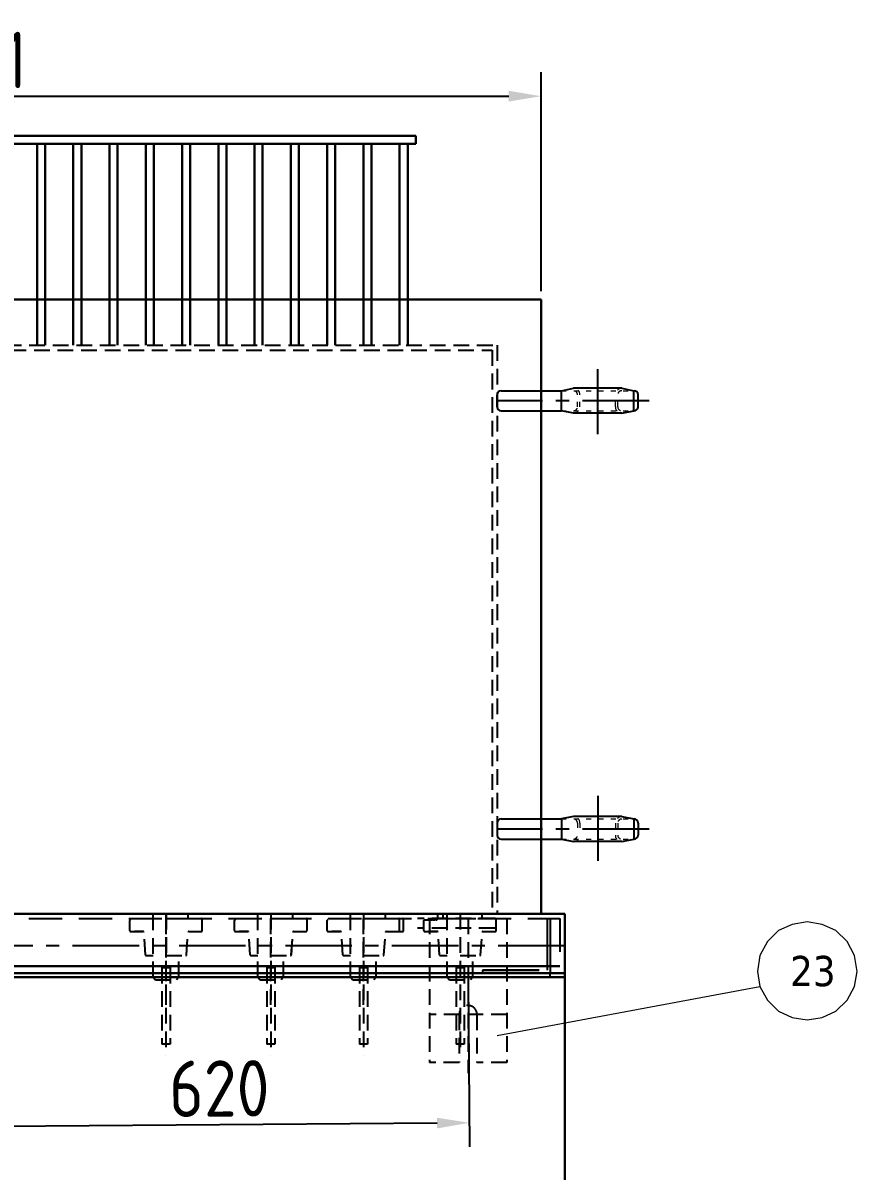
# Model space of a CAD drawing. Header units: millimetres. Extents: x 124493 to 133608, y -169944 to -164394.
# Drawn here: x 126714 to 127749, y -168927 to -167501 of the extents above; entities that cross this region are included whole.
import ezdxf

# ---------------------------------------------------------------- set-up
doc = ezdxf.new("R2010")
doc.units = ezdxf.units.MM
doc.header["$LTSCALE"] = 13
for name, pattern in [('ACAD_ISO03W100', [1.18, 0.47, -0.71]), ('CENTERX2', [101.6, 63.5, -12.7, 12.7, -12.7]), ('DASHED', [0.75, 0.5, -0.25]), ('HIDDEN', [9.525, 6.35, -3.175])]:
    doc.linetypes.add(name, pattern=pattern)
for name, color, linetype in [('1', 4, 'Continuous'), ('粗实线', 4, 'Continuous'), ('细实线', 2, 'Continuous'), ('虚线', 6, 'HIDDEN'), ('铁心虚线', 1, 'DASHED')]:
    doc.layers.add(name, color=color, linetype=linetype)
doc.layers.add('标注、文本', color=3, linetype='Continuous', lineweight=25)
doc.layers.add('铁心', color=3, linetype='Continuous', lineweight=0)
doc.styles.get("Standard").update_dxf_attribs({"font": 'gbenor.shx', "bigfont": 'gbcbig.shx'})
doc.styles.add('Tahoma$001', font='tahoma.ttf', dxfattribs={"height": 2.159784})
doc.dimstyles.new('1-15', dxfattribs={"dimscale": 20, "dimtxt": 3.5, "dimasz": 2, "dimexe": 1.5, "dimexo": 0.5, "dimgap": 0.5, "dimtad": 1, "dimtoh": 1, "dimdec": 1, "dimdsep": 46, "dimtxsty": 'Standard', "dimcen": 2.5, "dimclrd": 3, "dimclre": 3, "dimclrt": 3, "dimadec": 0, "dimazin": 2, "dimtfac": 1, "dimtdec": 1, "dimtmove": 0, "dimatfit": 2, "dimfxl": 1, "dimarcsym": 0})

# ---------------------------------------------------------------- blocks, each defined once
blk = doc.blocks.new('*D508')
at = {"layer": 'Defpoints', "color": 0, "transparency": 16777216}
for p in [(127357.1, -167591.8), (127357.1, -167844.1), (125936.1, -167864.1)]:
    blk.add_point(p, dxfattribs=at)
at = {"layer": '标注、文本', "color": 3, "lineweight": -2, "transparency": 16777216}
for p, q in [((125936.1, -167854.1), (125936.1, -167561.8)), ((127357.1, -167834.1), (127357.1, -167561.8)), ((125976.1, -167591.8), (127317.1, -167591.8))]:
    blk.add_line(p, q, dxfattribs=at)
at = {"layer": '标注、文本', "color": 3, "transparency": 16777216}
for points in [[(125976.1, -167585.1), (125976.1, -167598.4), (125936.1, -167591.8)], [(127317.1, -167585.1), (127317.1, -167598.4), (127357.1, -167591.8)]]:
    blk.add_solid(points, dxfattribs=at)
at = {"layer": '标注、文本', "color": 3, "transparency": 16777216, "insert": (126646.6, -167546.8), "char_height": 70, "attachment_point": 5}
blk.add_mtext('1421', dxfattribs=at)
blk = doc.blocks.new('*D515')
at = {"layer": 'Defpoints', "color": 0, "transparency": 16777216}
for p in [(127266.6, -168681.1), (126646.6, -168686.1), (126648.1, -168871.8)]:
    blk.add_point(p, dxfattribs=at)
at = {"layer": '标注、文本', "color": 3, "lineweight": -2, "transparency": 16777216}
for p, q in [((126646.7, -168696.1), (126648.3, -168901.8)), ((127266.7, -168691.1), (127268.3, -168896.8)), ((127228.1, -168867.2), (126688.1, -168871.5))]:
    blk.add_line(p, q, dxfattribs=at)
at = {"layer": '标注、文本', "color": 3, "transparency": 16777216}
for points in [[(126688, -168864.8), (126688.2, -168878.2), (126648.1, -168871.8)], [(127228, -168860.5), (127228.2, -168873.8), (127268.1, -168866.8)]]:
    blk.add_solid(points, dxfattribs=at)
at = {"layer": '标注、文本', "color": 3, "transparency": 16777216, "insert": (126957.7, -168824.3), "char_height": 70, "attachment_point": 5, "rotation": 0.4621}
blk.add_mtext('620', dxfattribs=at)

msp = doc.modelspace()

# ---------------------------------------------------------------- linework, layer by layer
at = {"layer": '1', "color": 1, "linetype": 'CENTERX2', "lineweight": -3, "ltscale": 0.1}
for p, q in [((127427.59, -168011.38), (127427.59, -167930.68)), ((127491.21, -167970.04), (127302.6, -167970.04)), ((127427.59, -168460.65), (127427.59, -168541.35)), ((127491.21, -168501.99), (127302.6, -168501.99)), ((127386.6, -168647.12), (125912.6, -168647.12))]:
    msp.add_line(p, q, dxfattribs=at)
at = {"layer": '标注、文本'}
for p, q in [((127382.34, -167957.54), (127397.34, -167954.54)), ((127457.34, -167954.54), (127397.34, -167954.54)), ((127457.34, -167954.54), (127472.34, -167957.54)), ((127302.6, -167977.54), (127302.6, -167962.54)), ((127307.6, -167957.54), (127382.34, -167957.54)), ((127382.34, -167982.54), (127382.34, -167957.54)), ((127472.34, -167982.54), (127472.34, -167957.54)), ((127477.59, -167977.54), (127477.59, -167962.54)), ((127307.6, -167982.54), (127382.34, -167982.54)), ((127397.34, -167985.54), (127382.34, -167982.54)), ((127457.34, -167985.54), (127472.34, -167982.54)), ((127457.34, -167985.54), (127397.34, -167985.54)), ((127302.6, -168494.49), (127302.6, -168509.49)), ((127307.6, -168489.49), (127382.34, -168489.49)), ((127397.34, -168486.49), (127382.34, -168489.49)), ((127382.34, -168489.49), (127382.34, -168514.49)), ((127457.34, -168486.49), (127397.34, -168486.49)), ((127457.34, -168486.49), (127472.34, -168489.49)), ((127472.34, -168489.49), (127472.34, -168514.49)), ((127477.59, -168494.49), (127477.59, -168509.49)), ((127307.6, -168514.49), (127382.34, -168514.49)), ((127382.34, -168514.49), (127397.34, -168517.49)), ((127457.34, -168517.49), (127397.34, -168517.49)), ((127457.34, -168517.49), (127472.34, -168514.49)), ((127364.64, -168613.12), (127364.64, -168677.07)), ((127368.64, -168613.12), (127368.64, -168681.07)), ((127368.64, -168686.07), (127368.64, -168681.07))]:
    msp.add_line(p, q, dxfattribs=at)
at = {"layer": '标注、文本', "color": 2, "linetype": 'ACAD_ISO03W100', "lineweight": 18}
for p, q in [((127382.34, -167957.54), (127472.59, -167957.54)), ((127402.34, -167977.54), (127402.34, -167962.54)), ((127405.34, -167977.54), (127405.34, -167962.54)), ((127449.34, -167977.54), (127449.34, -167962.54)), ((127452.34, -167977.54), (127452.34, -167962.54)), ((127382.34, -167982.54), (127472.59, -167982.54)), ((127382.34, -168489.49), (127472.59, -168489.49)), ((127402.34, -168494.49), (127402.34, -168509.49)), ((127405.34, -168494.49), (127405.34, -168509.49)), ((127449.34, -168494.49), (127449.34, -168509.49)), ((127452.34, -168494.49), (127452.34, -168509.49)), ((127382.34, -168514.49), (127472.59, -168514.49))]:
    msp.add_line(p, q, dxfattribs=at)
for centre, radius, start, end in [((127397.34, -167962.54), 8, 0, 90), ((127457.34, -167962.54), 8, 90, 180), ((127397.34, -167962.54), 5, 0, 90), ((127457.34, -167962.54), 5, 90, 180), ((127397.34, -167977.54), 5, 270, 0), ((127397.34, -167977.54), 8, 270, 0), ((127457.34, -167977.54), 8, 180, 270), ((127457.34, -167977.54), 5, 180, 270), ((127397.34, -168494.49), 8, 0, 90), ((127397.34, -168494.49), 5, 0, 90), ((127457.34, -168494.49), 8, 90, 180), ((127457.34, -168494.49), 5, 90, 180), ((127397.34, -168509.49), 5, 270, 0), ((127397.34, -168509.49), 8, 270, 0), ((127457.34, -168509.49), 8, 180, 270), ((127457.34, -168509.49), 5, 180, 270)]:
    msp.add_arc(centre, radius, start, end, dxfattribs=at)
at = {"layer": '标注、文本'}
for centre, start, end in [((127307.6, -167962.54), 90, 180), ((127472.59, -167962.54), 0, 90), ((127307.6, -167977.54), 180, 270), ((127472.59, -167977.54), 270, 0), ((127307.6, -168494.49), 90, 180), ((127472.59, -168494.49), 0, 90), ((127307.6, -168509.49), 180, 270), ((127472.59, -168509.49), 270, 0)]:
    msp.add_arc(centre, 5, start, end, dxfattribs=at)
at = {"layer": '粗实线', "lineweight": 30}
for p, q in [((126091.6, -167641.12), (127201.6, -167641.12)), ((127201.6, -167641.12), (127201.6, -167651.12)), ((126091.6, -167651.12), (127201.6, -167651.12)), ((126731.6, -167651.12), (126731.6, -167901.12)), ((126741.6, -167651.12), (126741.6, -167901.12)), ((126776.6, -167651.12), (126776.6, -167901.12)), ((126786.6, -167651.12), (126786.6, -167901.12)), ((126821.6, -167651.12), (126821.6, -167901.12)), ((126831.6, -167651.12), (126831.6, -167901.12)), ((126866.6, -167651.12), (126866.6, -167901.12)), ((126876.6, -167651.12), (126876.6, -167901.12)), ((126911.6, -167651.12), (126911.6, -167901.12)), ((126921.6, -167651.12), (126921.6, -167901.12)), ((126956.6, -167651.12), (126956.6, -167901.12)), ((126966.6, -167651.12), (126966.6, -167901.12)), ((127001.6, -167651.12), (127001.6, -167901.12)), ((127011.6, -167651.12), (127011.6, -167901.12)), ((127046.6, -167651.12), (127046.6, -167901.12)), ((127056.6, -167651.12), (127056.6, -167901.12)), ((127091.6, -167651.12), (127091.6, -167901.12)), ((127101.6, -167651.12), (127101.6, -167901.12)), ((127136.6, -167651.12), (127136.6, -167901.12)), ((127146.6, -167651.12), (127146.6, -167901.12)), ((127181.6, -167651.12), (127181.6, -167901.12)), ((127191.6, -167651.12), (127191.6, -167901.12)), ((125936.1, -167844.12), (127357.1, -167844.12)), ((127357.1, -167844.12), (127357.1, -168607.12)), ((125906.6, -168607.12), (127386.6, -168607.12)), ((127386.6, -168607.12), (127386.6, -168672.12)), ((127386.6, -168607.12), (127386.6, -169132.12)), ((125912.6, -168672.12), (127380.6, -168672.12))]:
    msp.add_line(p, q, dxfattribs=at)
at = {"layer": '细实线', "color": 4, "lineweight": 30}
for p, q in [((125906.6, -168681.07), (127386.6, -168681.07)), ((127354.64, -168677.07), (127284.64, -168677.07)), ((125906.6, -168686.07), (127386.6, -168686.07))]:
    msp.add_line(p, q, dxfattribs=at)
at = {"layer": '虚线', "ltscale": 0.5}
for p, q in [((125916.6, -168613.12), (127380.6, -168613.12)), ((127380.6, -168613.12), (127380.6, -168672.12))]:
    msp.add_line(p, q, dxfattribs=at)
at = {"layer": '铁心'}
msp.add_lwpolyline([(127749.31, -168678.88), (127745.99, -168659), (127736.96, -168641.84), (127723.1, -168627.98), (127705.93, -168620.45), (127687.56, -168617.14), (127668.89, -168620.45), (127652.02, -168627.98), (127638.17, -168641.84), (127628.83, -168659), (127625.82, -168678.88), (127628.83, -168697.56), (127638.17, -168714.42), (127652.02, -168728.28), (127668.89, -168736.11), (127687.56, -168739.12), (127705.93, -168736.11), (127723.1, -168728.28), (127736.96, -168714.42), (127745.99, -168697.56)], close=True, dxfattribs=at)
msp.add_lwpolyline([(127302.85, -168758.18), (127628.83, -168697.56), (127628.83, -168697.56)], dxfattribs=at)
at = {"layer": '铁心虚线', "color": 6, "ltscale": 3}
for p, q in [((125990.6, -167901.12), (127302.6, -167901.12)), ((125996.6, -167907.12), (127296.6, -167907.12)), ((127296.6, -167907.12), (127296.6, -168607.12)), ((127302.6, -167901.12), (127302.6, -168607.12)), ((126875.61, -168686.12), (126875.61, -168607.12)), ((126891.62, -168607.12), (126891.6, -168783.01)), ((126891.64, -168720.15), (126891.64, -168607.12)), ((126891.64, -168607.12), (126891.64, -168659.12)), ((126919.11, -168613.12), (126919.11, -168607.12)), ((126919.13, -168613.12), (126919.13, -168607.12)), ((127005.61, -168686.12), (127005.61, -168607.12)), ((127021.62, -168607.12), (127021.6, -168783.01)), ((127021.64, -168720.15), (127021.64, -168607.12)), ((127021.64, -168607.12), (127021.64, -168659.12)), ((127049.11, -168613.12), (127049.11, -168607.12)), ((127049.13, -168613.12), (127049.13, -168607.12)), ((127120.61, -168686.12), (127120.61, -168607.12)), ((127136.62, -168607.12), (127136.6, -168783.01)), ((127136.64, -168720.15), (127136.64, -168607.12)), ((127136.64, -168607.12), (127136.64, -168659.12)), ((127164.11, -168613.12), (127164.11, -168607.12)), ((127164.13, -168613.12), (127164.13, -168607.12)), ((127229.08, -168611.12), (127229.08, -168607.12)), ((127229.1, -168612.62), (127229.1, -168607.12)), ((127235.1, -168607.12), (127235.1, -168613.12)), ((127240.58, -168686.12), (127240.58, -168607.12)), ((127256.59, -168607.12), (127256.57, -168783.01)), ((127284.08, -168613.12), (127284.08, -168607.12)), ((127284.09, -168613.12), (127284.09, -168607.12)), ((126846.63, -168628.12), (126846.63, -168615.6)), ((126891.61, -168613.12), (126931.61, -168613.12)), ((126891.63, -168613.12), (126931.63, -168613.12)), ((126891.63, -168613.12), (126935.63, -168613.12)), ((126936.63, -168628.12), (126936.63, -168614.12)), ((126976.63, -168628.12), (126976.63, -168615.6)), ((127021.61, -168613.12), (127061.61, -168613.12)), ((127021.63, -168613.12), (127061.63, -168613.12)), ((127021.63, -168613.12), (127065.63, -168613.12)), ((127066.63, -168628.12), (127066.63, -168614.12)), ((127091.63, -168628.12), (127091.63, -168615.6)), ((127136.61, -168613.12), (127176.61, -168613.12)), ((127136.63, -168613.12), (127176.63, -168613.12)), ((127136.63, -168613.12), (127180.63, -168613.12)), ((127141.58, -168613.12), (127181.58, -168613.12)), ((127141.59, -168613.12), (127181.59, -168613.12)), ((127141.6, -168613.12), (127185.6, -168613.12)), ((127181.63, -168628.12), (127181.63, -168614.12)), ((127186.6, -168628.12), (127186.6, -168614.12)), ((127299.6, -168613.12), (127203.6, -168613.12)), ((127299.6, -168625.12), (127203.6, -168625.12)), ((127211.6, -168628.12), (127211.6, -168615.6)), ((127212.6, -168614.6), (127217.61, -168614.62)), ((127217.61, -168615.17), (127217.61, -168614.62)), ((127219.55, -168615.17), (127217.61, -168615.17)), ((127218.6, -168613.12), (127218.6, -168792.12)), ((127219.55, -168614.62), (127219.55, -168615.17)), ((127219.55, -168614.62), (127219.55, -168615.17)), ((127220.5, -168614.62), (127219.55, -168614.62)), ((127220.5, -168615.17), (127220.5, -168614.62)), ((127222.44, -168615.17), (127220.5, -168615.17)), ((127223.39, -168614.62), (127222.44, -168614.62)), ((127222.44, -168614.62), (127222.44, -168615.17)), ((127222.44, -168614.62), (127222.44, -168615.17)), ((127223.39, -168615.17), (127223.39, -168614.62)), ((127225.34, -168615.17), (127223.39, -168615.17)), ((127227.1, -168614.62), (127225.34, -168614.62)), ((127225.34, -168614.62), (127225.34, -168615.17)), ((127256.58, -168613.12), (127296.58, -168613.12)), ((127256.59, -168613.12), (127296.59, -168613.12)), ((127256.6, -168613.12), (127300.6, -168613.12)), ((127266.6, -168613.12), (127266.6, -168805.12)), ((127301.6, -168628.12), (127301.6, -168614.12)), ((127314.6, -168613.12), (127314.6, -168792.12)), ((126847.63, -168629.12), (126863.2, -168629.12)), ((126863.18, -168629.12), (126852.61, -168629.12)), ((126863.19, -168629.12), (126852.63, -168629.12)), ((126866.05, -168658.18), (126864.18, -168630.05)), ((126866.06, -168658.18), (126864.19, -168630.05)), ((126917.18, -168658.18), (126919.05, -168630.05)), ((126917.19, -168658.18), (126919.06, -168630.05)), ((126920.05, -168629.12), (126930.61, -168629.12)), ((126920.06, -168629.12), (126930.63, -168629.12)), ((126920.07, -168629.12), (126935.63, -168629.12)), ((126977.63, -168629.12), (126993.2, -168629.12)), ((126993.18, -168629.12), (126982.61, -168629.12)), ((126993.19, -168629.12), (126982.63, -168629.12)), ((126996.05, -168658.18), (126994.18, -168630.05)), ((126996.06, -168658.18), (126994.19, -168630.05)), ((127047.18, -168658.18), (127049.05, -168630.05)), ((127047.19, -168658.18), (127049.06, -168630.05)), ((127050.05, -168629.12), (127060.61, -168629.12)), ((127050.06, -168629.12), (127060.63, -168629.12)), ((127050.07, -168629.12), (127065.63, -168629.12)), ((127092.63, -168629.12), (127108.2, -168629.12)), ((127108.18, -168629.12), (127097.61, -168629.12)), ((127108.19, -168629.12), (127097.63, -168629.12)), ((127111.05, -168658.18), (127109.18, -168630.05)), ((127111.06, -168658.18), (127109.19, -168630.05)), ((127162.18, -168658.18), (127164.05, -168630.05)), ((127162.19, -168658.18), (127164.06, -168630.05)), ((127165.05, -168629.12), (127175.61, -168629.12)), ((127165.06, -168629.12), (127175.63, -168629.12)), ((127165.07, -168629.12), (127180.63, -168629.12)), ((127170.02, -168629.12), (127180.58, -168629.12)), ((127170.03, -168629.12), (127180.59, -168629.12)), ((127170.03, -168629.12), (127185.6, -168629.12)), ((127212.6, -168629.12), (127228.16, -168629.12)), ((127228.14, -168629.12), (127217.58, -168629.12)), ((127228.16, -168629.12), (127217.59, -168629.12)), ((127231.02, -168658.18), (127229.14, -168630.05)), ((127231.03, -168658.18), (127229.15, -168630.05)), ((127282.14, -168658.18), (127284.02, -168630.05)), ((127282.15, -168658.18), (127284.03, -168630.05)), ((127285.02, -168629.12), (127295.58, -168629.12)), ((127285.03, -168629.12), (127295.59, -168629.12)), ((127285.03, -168629.12), (127300.6, -168629.12)), ((126867.05, -168659.12), (126875.61, -168659.12)), ((126867.06, -168659.12), (126875.63, -168659.12)), ((126891.61, -168659.12), (126916.18, -168659.12)), ((126891.63, -168659.12), (126916.19, -168659.12)), ((126907.61, -168686.12), (126907.61, -168659.12)), ((126997.05, -168659.12), (127005.61, -168659.12)), ((126997.06, -168659.12), (127005.63, -168659.12)), ((127021.61, -168659.12), (127046.18, -168659.12)), ((127021.63, -168659.12), (127046.19, -168659.12)), ((127037.61, -168686.12), (127037.61, -168659.12)), ((127112.05, -168659.12), (127120.61, -168659.12)), ((127112.06, -168659.12), (127120.63, -168659.12)), ((127136.61, -168659.12), (127161.18, -168659.12)), ((127136.63, -168659.12), (127161.19, -168659.12)), ((127152.61, -168686.12), (127152.61, -168659.12)), ((127232.02, -168659.12), (127240.58, -168659.12)), ((127232.03, -168659.12), (127240.59, -168659.12)), ((127256.58, -168659.12), (127281.14, -168659.12)), ((127256.59, -168659.12), (127281.16, -168659.12)), ((127272.58, -168686.12), (127272.58, -168659.12)), ((126886.61, -168674.12), (126896.6, -168674.12)), ((126886.61, -168674.12), (126886.61, -168769.12)), ((126896.6, -168674.12), (126896.6, -168769.12)), ((127016.61, -168674.12), (127026.6, -168674.12)), ((127016.61, -168674.12), (127016.61, -168769.12)), ((127026.6, -168674.12), (127026.6, -168769.12)), ((127131.61, -168674.12), (127141.6, -168674.12)), ((127131.61, -168674.12), (127131.61, -168769.12)), ((127141.6, -168674.12), (127141.6, -168769.12)), ((127251.58, -168674.12), (127261.56, -168674.12)), ((127251.58, -168674.12), (127251.58, -168769.12)), ((127261.56, -168674.12), (127261.56, -168769.12)), ((127284.64, -168677.07), (127284.64, -168681.07)), ((127284.64, -168677.07), (127284.64, -168681.07)), ((126875.61, -168686.12), (126878.61, -168689.12)), ((126907.61, -168686.12), (126875.61, -168686.12)), ((126875.61, -168686.12), (126878.61, -168689.12)), ((126907.61, -168686.12), (126875.61, -168686.12)), ((126878.61, -168689.12), (126904.61, -168689.12)), ((126878.61, -168689.12), (126904.61, -168689.12)), ((126907.61, -168686.12), (126904.61, -168689.12)), ((126907.61, -168686.12), (126904.61, -168689.12)), ((127005.61, -168686.12), (127008.61, -168689.12)), ((127037.61, -168686.12), (127005.61, -168686.12)), ((127005.61, -168686.12), (127008.61, -168689.12)), ((127037.61, -168686.12), (127005.61, -168686.12)), ((127008.61, -168689.12), (127034.61, -168689.12)), ((127008.61, -168689.12), (127034.61, -168689.12)), ((127037.61, -168686.12), (127034.61, -168689.12)), ((127037.61, -168686.12), (127034.61, -168689.12)), ((127120.61, -168686.12), (127123.61, -168689.12)), ((127152.61, -168686.12), (127120.61, -168686.12)), ((127120.61, -168686.12), (127123.61, -168689.12)), ((127152.61, -168686.12), (127120.61, -168686.12)), ((127123.61, -168689.12), (127149.61, -168689.12)), ((127123.61, -168689.12), (127149.61, -168689.12)), ((127152.61, -168686.12), (127149.61, -168689.12)), ((127152.61, -168686.12), (127149.61, -168689.12)), ((127240.58, -168686.12), (127243.58, -168689.12)), ((127272.58, -168686.12), (127240.58, -168686.12)), ((127240.58, -168686.12), (127243.58, -168689.12)), ((127272.58, -168686.12), (127240.58, -168686.12)), ((127243.58, -168689.12), (127269.58, -168689.12)), ((127243.58, -168689.12), (127269.58, -168689.12)), ((127272.58, -168686.12), (127269.58, -168689.12)), ((127272.58, -168686.12), (127269.58, -168689.12)), ((127314.6, -168732.12), (127218.6, -168732.12)), ((127255.6, -168732.12), (127255.6, -168792.12)), ((127277.6, -168732.12), (127277.6, -168792.12)), ((126896.6, -168769.12), (126886.61, -168769.12)), ((127026.6, -168769.12), (127016.61, -168769.12)), ((127141.6, -168769.12), (127131.61, -168769.12)), ((127261.56, -168769.12), (127251.58, -168769.12)), ((127255.6, -168792.12), (127218.6, -168792.12)), ((127314.6, -168792.12), (127277.6, -168792.12))]:
    msp.add_line(p, q, dxfattribs=at)
for centre, radius, start, end in [((126847.63, -168615.6), 1, 90, 180), ((126935.63, -168614.12), 1, 0, 90), ((126977.63, -168615.6), 1, 90, 180), ((127065.63, -168614.12), 1, 0, 90), ((127092.63, -168615.6), 1, 90, 180), ((127180.63, -168614.12), 1, 0, 90), ((127185.6, -168614.12), 1, 0, 90), ((127212.6, -168615.6), 1, 90, 180), ((127227.1, -168612.62), 2, 270, 0), ((127227.1, -168612.62), 2, 270, 0), ((127300.6, -168614.12), 1, 0, 90), ((126847.63, -168628.12), 1, 180, 270), ((126863.18, -168630.12), 1, 3.81407, 90), ((126863.19, -168630.12), 1, 3.81407, 90), ((126863.2, -168630.12), 1, 3.81407, 90), ((126920.05, -168630.12), 1, 90, 176.18593), ((126920.06, -168630.12), 1, 90, 176.18593), ((126920.07, -168630.12), 1, 90, 176.18593), ((126935.63, -168628.12), 1, 270, 0), ((126977.63, -168628.12), 1, 180, 270), ((126993.18, -168630.12), 1, 3.81407, 90), ((126993.19, -168630.12), 1, 3.81407, 90), ((126993.2, -168630.12), 1, 3.81407, 90), ((127050.05, -168630.12), 1, 90, 176.18593), ((127050.06, -168630.12), 1, 90, 176.18593), ((127050.07, -168630.12), 1, 90, 176.18593), ((127065.63, -168628.12), 1, 270, 0), ((127092.63, -168628.12), 1, 180, 270), ((127108.18, -168630.12), 1, 3.81407, 90), ((127108.19, -168630.12), 1, 3.81407, 90), ((127108.2, -168630.12), 1, 3.81407, 90), ((127165.05, -168630.12), 1, 90, 176.18593), ((127165.06, -168630.12), 1, 90, 176.18593), ((127165.07, -168630.12), 1, 90, 176.18593), ((127180.63, -168628.12), 1, 270, 0), ((127185.6, -168628.12), 1, 270, 0), ((127212.6, -168628.12), 1, 180, 270), ((127228.14, -168630.12), 1, 3.81407, 90), ((127228.16, -168630.12), 1, 3.81407, 90), ((127228.16, -168630.12), 1, 3.81407, 90), ((127285.02, -168630.12), 1, 90, 176.18593), ((127285.03, -168630.12), 1, 90, 176.18593), ((127285.03, -168630.12), 1, 90, 176.18593), ((127300.6, -168628.12), 1, 270, 0), ((126867.05, -168658.12), 1, 183.81407, 270), ((126867.06, -168658.12), 1, 183.81407, 270), ((126916.18, -168658.12), 1, 270, 356.18593), ((126916.19, -168658.12), 1, 270, 356.18593), ((126997.05, -168658.12), 1, 183.81407, 270), ((126997.06, -168658.12), 1, 183.81407, 270), ((127046.18, -168658.12), 1, 270, 356.18593), ((127046.19, -168658.12), 1, 270, 356.18593), ((127112.05, -168658.12), 1, 183.81407, 270), ((127112.06, -168658.12), 1, 183.81407, 270), ((127161.18, -168658.12), 1, 270, 356.18593), ((127161.19, -168658.12), 1, 270, 356.18593), ((127232.02, -168658.12), 1, 183.81407, 270), ((127232.03, -168658.12), 1, 183.81407, 270), ((127281.14, -168658.12), 1, 270, 356.18593), ((127281.16, -168658.12), 1, 270, 356.18593), ((127266.6, -168732.12), 11, 0, 180)]:
    msp.add_arc(centre, radius, start, end, dxfattribs=at)

# ---------------------------------------------------------------- texts
at = {"layer": '铁心', "style": 'Tahoma$001'}
msp.add_text('23', height=37.589, dxfattribs=at).set_placement((127666.23, -168697.11))

# ---------------------------------------------------------------- dimensions: what is measured, and where the dimension line sits
at = {"layer": '标注、文本'}
dim = msp.add_linear_dim(base=(127357.1, -167591.76), p1=(125936.1, -167864.12), p2=(127357.1, -167844.12), dimstyle='1-15', dxfattribs=at)
dim.commit()
dim.dimension.update_dxf_attribs({"geometry": '*D508', "text_midpoint": (126646.6, -167546.76)})
dim = msp.add_aligned_dim(p1=(127266.6, -168681.07), p2=(126646.6, -168686.07), distance=185.77, text='620', dimstyle='1-15', dxfattribs=at)
dim.commit()
dim.dimension.update_dxf_attribs({"geometry": '*D515', "text_midpoint": (126957.74, -168824.34)})

doc.saveas('drawing.dxf')
